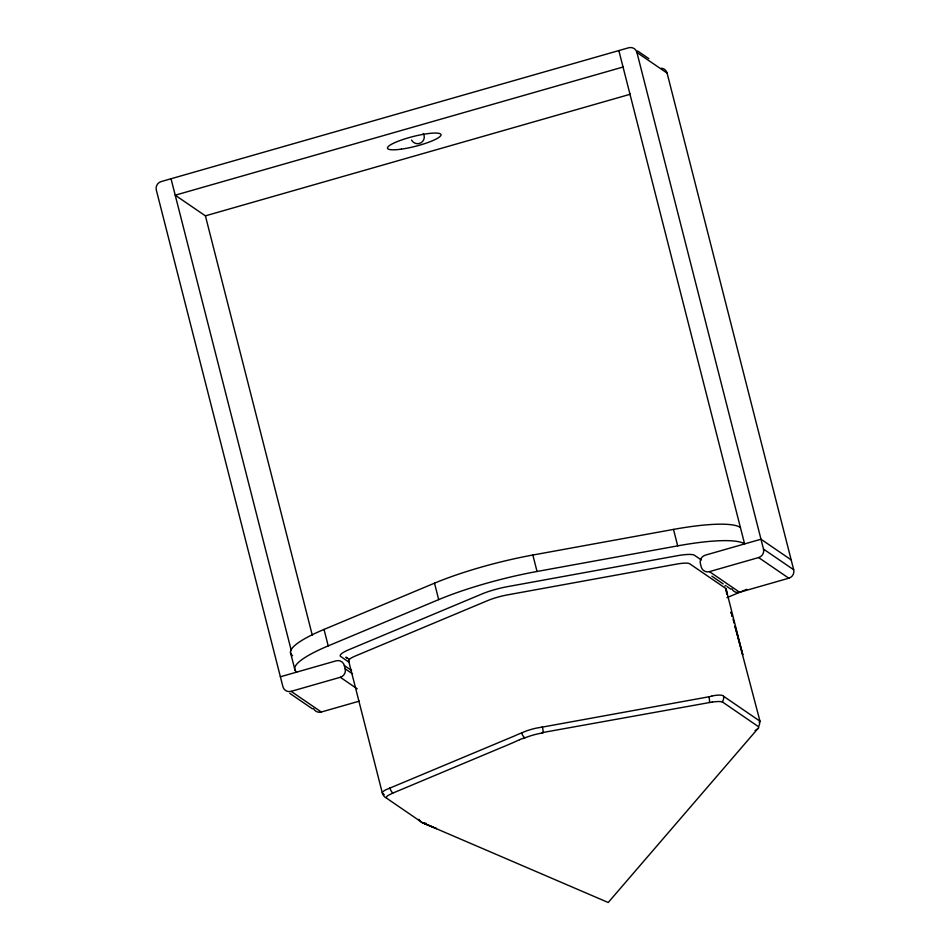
<?xml version="1.0" encoding="UTF-8"?>
<svg xmlns="http://www.w3.org/2000/svg" width="950" height="950" viewBox="0 0 950 950"><rect width="100%" height="100%" fill="white"/><g stroke="black" fill="none" stroke-linecap="round" stroke-linejoin="round"><path stroke-width="1.43" d="M712.286 702.038L543.008 732.474M758.409 728.009L608.214 902.5L422.382 822.688L392.801 802.441A165.502 1.116 36 0 0 392.077 801.954L386.46 798.036A6.899 6.602 -47.3 0 1 382.743 793.654A20.639 4.322 -10 0 1 386.128 789.676L389.642 788.203M519.602 739.717L512.727 742.817A40.422 28.643 29.8 0 0 510.839 743.613L503.856 746.605A165.502 117.254 29.8 0 0 500.971 747.757L392.861 793.084A6.899 4.287 67.3 0 1 389.963 788.061A5.189 3.325 20.5 0 1 389.559 788.12M392.457 793.297L389.393 794.734A19.962 3.764 -13.2 0 0 386.46 798.036M292.588 655.654A103.562 18.869 -14.3 0 1 324.033 629.434L434.506 583.169A103.562 18.869 -14.3 0 1 532.855 555.026L673.502 529.411A103.562 18.869 -14.3 0 1 740.406 527.476M296.78 672.089A103.562 18.869 -14.3 0 1 328.225 645.881L438.698 599.616A103.562 18.869 -14.3 0 1 537.035 571.472L677.694 545.858A103.562 18.869 -14.3 0 1 744.598 543.923L618.854 50.576M726.976 597.633L743.339 590.781A103.562 18.869 -14.3 0 0 746.807 589.309M389.963 788.061L513.855 736.214A107.908 82.341 88.3 0 0 515.779 735.371L517.702 734.492A44.721 34.129 88.3 0 1 518.878 734.018L521.597 732.889A6.899 4.192 62.8 0 0 524.839 737.877A19.962 4.002 -14.1 0 1 537.641 733.911L541.856 733.044M524.839 737.877L520.588 739.231A9.037 6.448 32.1 0 0 519.602 739.717M623.046 67.022L175.216 195.201L205.402 215.852L312.312 635.289M205.402 215.852L630.408 94.204M280.381 676.78L336.122 660.832A6.899 6.697 -55.6 0 1 344.351 665.534L351.595 670.498M731.821 588.739A6.899 6.697 -55.6 0 0 739.634 592.278L788.809 578.206A6.899 6.697 -55.6 0 0 793.689 569.751L667.102 73.114L636.916 52.464A6.899 6.697 -55.6 0 0 628.686 47.761L161.191 181.569A6.899 6.697 -55.6 0 0 156.311 190.024L282.898 686.648A6.899 6.697 -55.6 0 0 291.139 691.351L340.314 677.279A6.899 6.697 -55.6 0 0 345.194 668.824L344.351 665.534M791.172 559.883L760.986 539.232L705.256 555.18A6.899 6.697 -55.6 0 0 700.376 563.635L701.219 566.924A6.899 6.697 -55.6 0 0 709.448 571.627L758.623 557.555A6.899 6.697 -55.6 0 0 763.503 549.1L636.916 52.464M313.5 708.474A6.899 6.697 -55.6 0 0 321.314 712.013L359.254 701.148M709.852 696.576L711.74 696.172M541.951 733.02L542.509 732.901A9.524 8.301 -46.5 0 0 542.972 732.723M542.996 732.771A6.899 2.422 79.7 0 0 542.462 727.082L709.021 696.766A5.32 1.603 -5.4 0 0 709.401 696.706M708.938 696.778L708.973 696.778A6.899 2.422 79.7 0 1 709.424 702.477M542.023 727.166L536.809 728.021A20.639 5.308 -13.6 0 0 521.776 732.901M423.783 823.175L424.223 823.234A19.962 3.396 -13.4 0 0 426.265 823.329M422.382 822.688L436.418 828.543L422.382 822.688A6.899 6.697 -55.6 0 1 419.081 819.339M722.617 702.086L758.444 726.655A6.899 6.697 -55.6 0 0 759.418 720.801L723.698 696.35M637.581 50.944L648.898 58.686M763.503 549.1L793.689 569.751M758.623 557.555L788.809 578.206M701.361 559.954L694.165 555.085A27.633 5.035 -14.3 0 0 678.371 555.536L506.267 586.874A27.633 5.035 -14.3 0 0 483.063 593.513L347.878 650.133A27.633 5.035 -14.3 0 0 340.468 656.307L348.697 661.996M709.448 571.627L739.634 592.278M711.871 576.187L723.188 583.929M726.964 586.518L730.74 589.095M349.517 659.656L345.895 657.174L347.011 657.982M345.194 668.824L352.438 673.788M340.314 677.279L357.212 688.845M291.139 691.351L321.314 712.013M289.786 693.334L312.419 708.831M384.239 794.687L383.8 794.354A44.721 6.959 74 0 0 383.491 794.153L382.743 793.654M731.072 612.109L732.248 616.324M733.032 619.139L734.196 623.354M734.979 626.169L760.024 721.335M731.072 612.227L732.248 616.491M734.979 626.406L742.793 654.776L725.907 588.549L689.688 563.766A20.71 3.776 -14.3 0 0 676.305 564.158L507.526 594.878A20.71 3.776 -14.3 0 0 487.861 600.519L355.288 656.034A20.71 3.776 -14.3 0 0 349.006 661.271M348.638 660.879L382.351 793.131M673.502 529.411L677.694 545.858M532.855 555.026L537.035 571.472M434.506 583.169L438.698 599.616M324.033 629.434L328.225 645.881M171.024 178.754L291.282 650.548M290.486 652.46L294.975 670.094M726.738 594.011L725.907 588.549A20.71 3.776 -14.3 0 1 725.705 590.366M726.275 588.952L726.916 594.213M661.402 68.186A6.899 6.697 -55.6 0 1 667.102 73.114M423.308 133.451A6.852 6.757 50.9 0 1 420.874 142.856A6.852 6.757 50.9 0 1 411.516 140.042M759.953 721.133A20.603 2.969 -19.2 0 1 759.216 722.463M711.906 696.006A20.603 4.845 -18.7 0 1 723.52 696.113A6.899 6.602 -47.3 0 1 722.202 701.943A19.962 3.836 -14.8 0 0 712.144 702.133M722.226 701.919A10.129 2.232 -32.3 0 1 722.511 702.002M758.694 727.071A19.962 3.574 -15.1 0 1 755.024 730.502M392.789 793.001A9.274 6.508 34.2 0 1 392.457 793.167M542.45 726.976A5.189 3.942 -34.7 0 1 542.034 727.059M725.966 585.461A27.633 5.035 -14.3 0 1 724.862 585.996M401.351 149.15A27.621 5.035 -14.3 0 0 441.002 134.734A27.621 5.035 -14.3 0 0 400.318 140.422A27.621 5.035 -14.3 0 0 401.351 149.15"/></g></svg>
